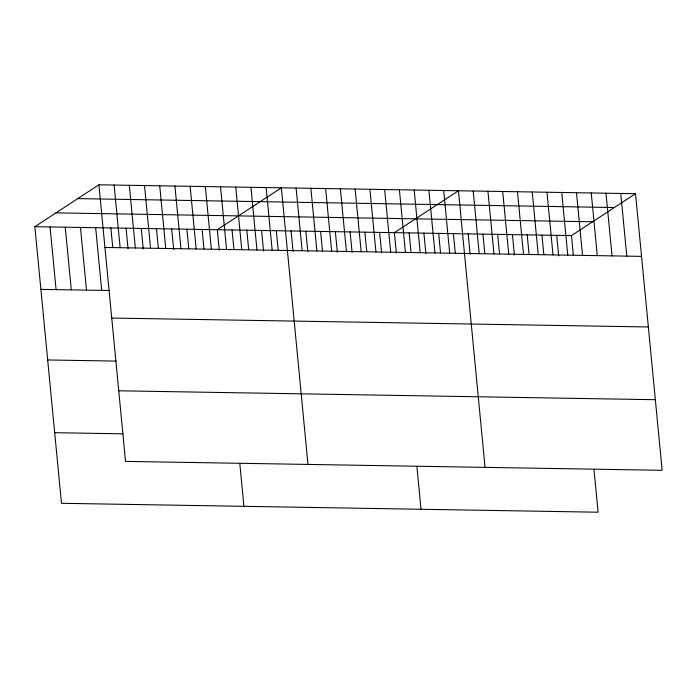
<?xml version="1.0" encoding="UTF-8"?>
<svg xmlns="http://www.w3.org/2000/svg" width="697" height="697" viewBox="0 0 697 697"><rect width="100%" height="100%" fill="white"/><g stroke="black" fill="none" stroke-linecap="round" stroke-linejoin="round"><path stroke-width="1.05" d="M594.018 469.848L598.096 512.208L61.484 503.295L34.85 226.691L98.904 184.792L635.516 193.705L662.15 470.309L125.538 461.397L98.904 184.792M34.85 226.691L571.462 235.603L635.516 193.705M77.768 198.619L614.379 207.532M55.987 212.864L592.598 221.777M104.933 247.461L641.554 256.374M40.888 289.36L109.307 290.492M111.729 318.059L648.349 326.971M47.684 359.957L116.103 361.098M118.734 390.799L655.354 399.712M54.688 432.698L123.108 433.83M620.757 193.461L626.795 256.13M605.998 193.217L612.036 255.886M591.248 192.964L597.277 255.642M576.489 192.72L582.526 255.39M571.462 235.603L573.335 255.05M561.73 192.477L567.767 255.146M556.711 235.359L558.689 255.886M546.971 192.233L553.009 254.902M541.952 235.116L543.826 254.562M532.22 191.989L538.25 254.658M527.193 234.872L529.067 254.318M517.462 191.745L523.499 254.414M512.434 234.628L514.412 255.154M502.703 191.501L508.74 254.17M497.684 234.375L499.557 253.83M487.944 191.257L493.981 253.926M482.925 234.131L484.798 253.586M473.193 191.004L479.222 253.673M468.166 233.887L470.144 254.414M485.068 467.365L458.434 190.76L394.38 232.659L396.358 253.194M453.407 233.643L455.28 253.089M443.675 190.516L449.713 253.185M438.657 233.399L440.521 252.845M428.916 190.272L434.954 252.941M423.898 233.155L425.876 253.682M414.166 190.028L420.195 252.697M409.139 232.911L411.012 252.358M399.407 189.784L405.436 252.453M416.937 466.912L421.014 509.272M384.648 189.54L390.686 252.209M379.621 232.415L381.599 252.95M369.889 189.288L375.927 251.957M364.871 232.171L366.744 251.617M355.13 189.044L361.168 251.713M350.112 231.927L352.09 252.453M340.38 188.8L346.409 251.469M335.353 231.683L337.331 252.209M325.621 188.556L331.659 251.225M320.594 231.439L322.467 250.885M310.862 188.312L316.9 250.981M305.844 231.195L307.821 251.722M296.103 188.068L302.141 250.737M291.085 230.942L293.062 251.478M307.987 464.429L281.353 187.824L217.298 229.722L219.276 250.249M276.326 230.698L278.199 250.153M266.149 187.571L272.178 250.24M261.567 230.454L263.544 250.99M250.937 187.319L256.975 249.988M246.816 230.21L248.69 249.657M235.734 187.066L241.772 249.735M232.057 229.966L233.931 249.413M220.531 186.813L226.569 249.482M239.855 463.967L243.933 506.327M205.327 186.561L211.365 249.23M202.095 229.47L203.968 248.916M190.124 186.308L196.162 248.977M186.892 229.217L188.765 248.663M174.921 186.055L180.959 248.724M171.689 228.965L173.666 249.491M159.718 185.803L165.755 248.472M156.485 228.712L158.358 248.158M144.514 185.55L150.543 248.219M141.282 228.459L143.26 248.986M129.311 185.297L135.34 247.966M126.079 228.207L128.048 248.733M114.108 185.045L120.137 247.714M110.867 227.954L112.74 247.4M95.663 227.701L101.701 290.37M80.46 227.449L86.498 290.118M65.257 227.196L71.294 289.865M50.053 226.943L56.091 289.612"/></g></svg>
